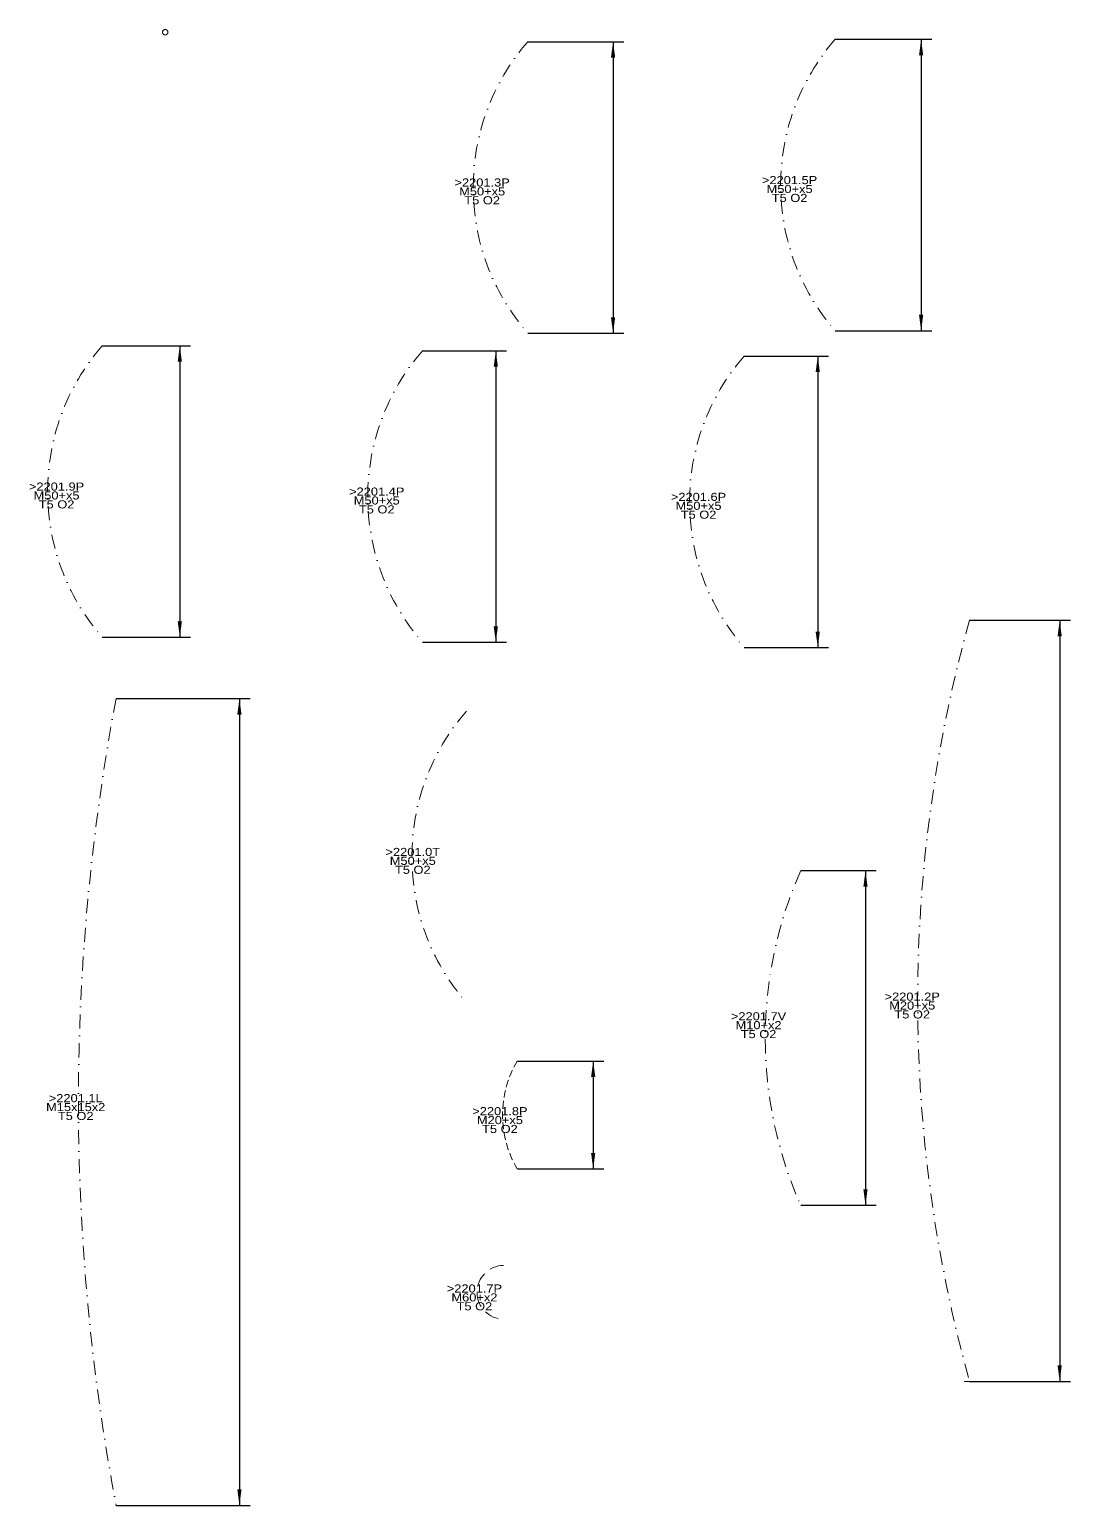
# Model space of a CAD drawing. Extents: x 0 to 209, y -280 to 296.
# Drawn here: x -0.3 to 192.6, y -279.7 to -6.2 of the extents above; entities that cross this region are included whole.
import ezdxf

# ---------------------------------------------------------------- set-up
doc = ezdxf.new("R2010")
doc.units = 0
doc.header["$LTSCALE"] = 5.25921
for name, pattern in [('DASHDOT', [1, 0.5, -0.25, 0, -0.25]), ('DASHED', [0.75, 0.5, -0.25]), ('HIDDEN', [0.375, 0.25, -0.125]), ('PHANTOM', [2.5, 1.25, -0.25, 0.25, -0.25, 0.25, -0.25])]:
    doc.linetypes.add(name, pattern=pattern)
for name, color, linetype, lineweight in [('2201___ HEBELBOCK', 190, 'DASHDOT', 0), ('BEMASSUNG', 7, 'CONTINUOUS', 25), ('HILFSLINIEN', 3, 'CONTINUOUS', 0), ('MASSGRENZEN', 172, 'CONTINUOUS', 25), ('MASSLINIEN', 172, 'CONTINUOUS', 25), ('MASSTEXTE', 212, 'CONTINUOUS', 25)]:
    doc.layers.add(name, color=color, linetype=linetype, lineweight=lineweight)
doc.styles.add('Arial', font='arial.ttf')

# ---------------------------------------------------------------- blocks, each defined once
blk = doc.blocks.new('D387133952')
at = {"layer": 'MASSGRENZEN'}
for points in [[(107.87, -8.5), (108.26, -11.48), (107.47, -11.48)], [(107.87, -62.5), (107.47, -59.53), (108.26, -59.53)]]:
    blk.add_solid(points, dxfattribs=at)
at = {"layer": 'MASSLINIEN', "color": 172}
for p, q in [((92.08, -8.5), (109.87, -8.5)), ((107.87, -8.5), (107.87, -62.5)), ((92.08, -62.5), (109.87, -62.5))]:
    blk.add_line(p, q, dxfattribs=at)
blk = doc.blocks.new('D387133696')
at = {"layer": 'MASSGRENZEN'}
for points in [[(86.14, -65.76), (86.53, -68.73), (85.75, -68.73)], [(86.14, -119.76), (85.75, -116.79), (86.53, -116.79)]]:
    blk.add_solid(points, dxfattribs=at)
at = {"layer": 'MASSLINIEN', "color": 172}
for p, q in [((72.54, -65.76), (88.14, -65.76)), ((86.14, -65.76), (86.14, -119.76)), ((72.54, -119.76), (88.14, -119.76))]:
    blk.add_line(p, q, dxfattribs=at)
blk = doc.blocks.new('D387133440')
at = {"layer": 'MASSGRENZEN'}
for points in [[(154.63, -162.06), (155.02, -165.04), (154.24, -165.04)], [(154.63, -224.06), (154.24, -221.09), (155.02, -221.09)]]:
    blk.add_solid(points, dxfattribs=at)
at = {"layer": 'MASSLINIEN', "color": 172}
for p, q in [((142.63, -162.06), (156.63, -162.06)), ((154.63, -162.06), (154.63, -224.06)), ((142.63, -224.06), (156.63, -224.06))]:
    blk.add_line(p, q, dxfattribs=at)
blk = doc.blocks.new('D387133184')
at = {"layer": 'MASSGRENZEN'}
for points in [[(104.18, -197.33), (104.58, -200.3), (103.79, -200.3)], [(104.18, -217.33), (103.79, -214.35), (104.58, -214.35)]]:
    blk.add_solid(points, dxfattribs=at)
at = {"layer": 'MASSLINIEN', "color": 172}
for p, q in [((90.13, -197.33), (106.18, -197.33)), ((104.18, -197.33), (104.18, -217.33)), ((90.13, -217.33), (106.18, -217.33))]:
    blk.add_line(p, q, dxfattribs=at)
blk = doc.blocks.new('D387132928')
at = {"layer": 'MASSGRENZEN'}
for points in [[(38.64, -130.17), (39.03, -133.14), (38.25, -133.14)], [(38.64, -279.67), (38.25, -276.69), (39.03, -276.69)]]:
    blk.add_solid(points, dxfattribs=at)
at = {"layer": 'MASSLINIEN', "color": 172}
for p, q in [((15.79, -130.17), (40.64, -130.17)), ((38.64, -130.17), (38.64, -279.67)), ((15.79, -279.67), (40.64, -279.67))]:
    blk.add_line(p, q, dxfattribs=at)
blk = doc.blocks.new('D387132672')
at = {"layer": 'MASSGRENZEN'}
for points in [[(27.59, -64.83), (27.99, -67.8), (27.2, -67.8)], [(27.59, -118.83), (27.2, -115.85), (27.99, -115.85)]]:
    blk.add_solid(points, dxfattribs=at)
at = {"layer": 'MASSLINIEN', "color": 172}
for p, q in [((13.22, -64.83), (29.59, -64.83)), ((27.59, -64.83), (27.59, -118.83)), ((13.22, -118.83), (29.59, -118.83))]:
    blk.add_line(p, q, dxfattribs=at)
blk = doc.blocks.new('D387132416')
at = {"layer": 'MASSGRENZEN'}
for points in [[(145.79, -66.74), (146.18, -69.71), (145.4, -69.71)], [(145.79, -120.74), (145.4, -117.77), (146.18, -117.77)]]:
    blk.add_solid(points, dxfattribs=at)
at = {"layer": 'MASSLINIEN', "color": 172}
for p, q in [((132.16, -66.74), (147.79, -66.74)), ((145.79, -66.74), (145.79, -120.74)), ((132.16, -120.74), (147.79, -120.74))]:
    blk.add_line(p, q, dxfattribs=at)
blk = doc.blocks.new('D387132160')
at = {"layer": 'MASSGRENZEN'}
for points in [[(190.61, -115.68), (191, -118.65), (190.22, -118.65)], [(190.61, -256.68), (190.22, -253.7), (191, -253.7)]]:
    blk.add_solid(points, dxfattribs=at)
at = {"layer": 'MASSLINIEN', "color": 172}
for p, q in [((173.9, -115.68), (192.61, -115.68)), ((190.61, -115.68), (190.61, -256.68)), ((173.9, -256.68), (192.61, -256.68))]:
    blk.add_line(p, q, dxfattribs=at)
blk = doc.blocks.new('D387131904')
at = {"layer": 'MASSGRENZEN'}
for points in [[(164.94, -8.06), (165.33, -11.04), (164.55, -11.04)], [(164.94, -62.06), (164.55, -59.09), (165.33, -59.09)]]:
    blk.add_solid(points, dxfattribs=at)
at = {"layer": 'MASSLINIEN', "color": 172}
for p, q in [((149.04, -8.06), (166.94, -8.06)), ((164.94, -8.06), (164.94, -62.06)), ((149.04, -62.06), (166.94, -62.06))]:
    blk.add_line(p, q, dxfattribs=at)

msp = doc.modelspace()

# ---------------------------------------------------------------- linework, layer by layer
at = {"layer": '2201___ HEBELBOCK', "linetype": 'PHANTOM'}
msp.add_circle((24.89, -6.74), 0.5, dxfattribs=at)
at = {"layer": '2201___ HEBELBOCK'}
for centre, radius, start, end in [((179.98, -35.06), 41.07, 138.896, 221.104), ((123.02, -35.5), 41.07, 138.896, 221.104), ((44.17, -91.83), 41.07, 138.896, 221.104), ((103.49, -92.76), 41.07, 138.896, 221.104), ((163.1, -93.74), 41.07, 138.896, 221.104), ((111.65, -159.52), 41.07, 138.896, 221.104), ((212.4, -193.06), 76.34, 156.0426, 203.9574)]:
    msp.add_arc(centre, radius, start, end, dxfattribs=at)
at = {"layer": '2201___ HEBELBOCK', "linetype": 'DASHDOT'}
for centre, radius, start, end in [((427.65, -186.18), 263.36, 164.4731, 195.5269), ((412.46, -204.92), 403.65, 169.3281, 190.6719)]:
    msp.add_arc(centre, radius, start, end, dxfattribs=at)
at = {"layer": '2201___ HEBELBOCK', "linetype": 'HIDDEN'}
msp.add_arc((107.05, -207.33), 19.66, 149.4182, 210.5818, dxfattribs=at)
at = {"layer": '2201___ HEBELBOCK', "linetype": 'DASHED'}
msp.add_arc((87.68, -240.18), 5, 91.132, 268.868, dxfattribs=at)
at = {"layer": 'HILFSLINIEN'}
msp.add_line((172.9, -256.68), (179.71, -256.68), dxfattribs=at)

# ---------------------------------------------------------------- block references
at = {"layer": 'BEMASSUNG'}
for name in ['D387131904', 'D387133952', 'D387132672', 'D387133696', 'D387132416', 'D387132160', 'D387132928', 'D387133440', 'D387133184']:
    msp.add_blockref(name, (0, 0), dxfattribs=at)

# ---------------------------------------------------------------- texts
at = {"layer": '2201___ HEBELBOCK', "linetype": 'DASHDOT', "char_height": 1.5, "attachment_point": 5, "line_spacing_factor": 0.66, "style": 'Arial'}
for s, insert in [('\\W1.135110;>2201.3P\\PM50+x5 \\PT5 O2', (83.61, -36.24)), ('\\W1.135110;>2201.5P\\PM50+x5 \\PT5 O2', (140.57, -35.8)), ('\\W1.135110;>2201.9P\\PM50+x5 \\PT5 O2', (4.76, -92.57)), ('\\W1.135110;>2201.4P\\PM50+x5 \\PT5 O2', (64.08, -93.5)), ('\\W1.135110;>2201.6P\\PM50+x5 \\PT5 O2', (123.7, -94.48)), ('\\W1.135136;>2201.0T\\PM50+x5 \\PT5 O2', (70.76, -160.26)), ('\\W1.135110;>2201.2P\\PM20+x5\\PT5 O2', (163.29, -187.06)), ('\\W1.135110;>2201.7V\\PM10+x2 \\PT5 O2', (134.82, -190.7)), ('\\W1.135145;>2201.1L\\PM15x15x2 \\PT5 O2', (8.31, -205.87)), ('\\W1.135110;>2201.8P\\PM20+x5 \\PT5 O2', (86.9, -208.28)), ('\\W1.135110;>2201.7P\\PM60+x2\\PT5 O2', (82.18, -241.13))]:
    msp.add_mtext(s, dxfattribs=dict(at, insert=insert))

doc.saveas('drawing.dxf')
